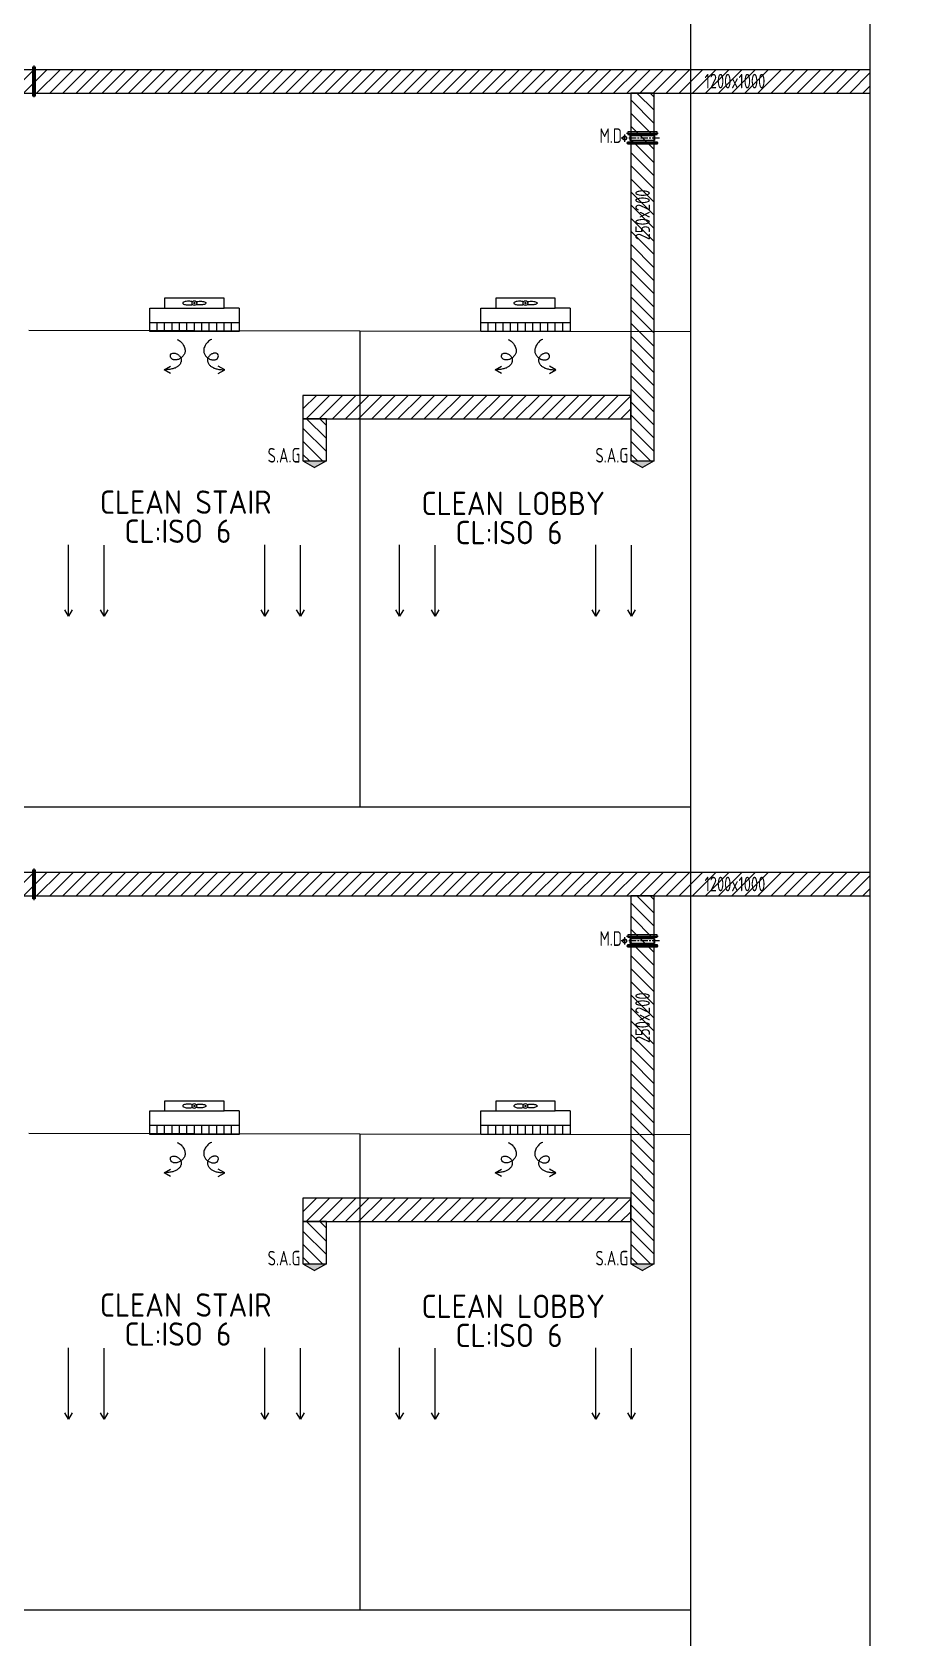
# Model space of a CAD drawing. Header units: millimetres. Extents: x 108 to 3316, y 96 to 2090.
# Drawn here: x 548.1 to 699.1, y 1534.3 to 1809 of the extents above; entities that cross this region are included whole.
import ezdxf
from ezdxf.enums import TextEntityAlignment as Align

# ---------------------------------------------------------------- set-up
doc = ezdxf.new("R2010")
doc.units = ezdxf.units.MM
doc.linetypes.add('CENTER', pattern=[2, 1.25, -0.25, 0.25, -0.25])
for name, color, linetype in [('A-DETL-01', 1, 'Continuous'), ('M-CEQPM-MAU', 22, 'Continuous'), ('M-CMDUCT-LINE', 15, 'Continuous'), ('M-EQPM-TXT', 4, 'Continuous'), ('M-FM-LINE3', 3, 'Continuous'), ('M-HVAC-CMDUCT', 150, 'Continuous'), ('U-EX-TXT', 4, 'Continuous')]:
    doc.layers.add(name, color=color, linetype=linetype)
doc.styles.add('AA-TXT', font='isocp.shx', dxfattribs={"bigfont": 'chineset.shx'})

msp = doc.modelspace()

# ---------------------------------------------------------------- hatches: boundary and pattern name
at = {"layer": 'M-CMDUCT-LINE'}
h = msp.add_hatch(dxfattribs=at)
h.set_pattern_fill('ANSI31', color=256, scale=0.5, style=0)
h.set_pattern_definition([(45, (1261.0104, 1626.1182), (-1.122532, 1.122532), [])])
h.paths.add_polyline_path([(691.61, 1802.57), (377.68, 1802.57), (377.68, 1798.57), (691.61, 1798.57)])
h = msp.add_hatch(dxfattribs=at)
h.set_pattern_fill('ANSI31', color=256, scale=0.5, angle=-90, style=0)
h.set_pattern_definition([(315, (244.6091, 946.1576), (1.122532, 1.122532), [])])
h.paths.add_polyline_path([(650.61, 1798.57), (650.61, 1735.64), (654.61, 1735.64), (654.61, 1798.57)])
h = msp.add_hatch(dxfattribs=at)
h.set_pattern_fill('ANSI31', color=256, scale=0.5, style=0)
h.set_pattern_definition([(45, (1273.4746, 1570.4066), (-1.122532, 1.122532), [])])
h.paths.add_polyline_path([(650.61, 1746.86), (594.5, 1746.86), (594.5, 1742.86), (650.61, 1742.86)])
h = msp.add_hatch(dxfattribs=at)
h.set_pattern_fill('ANSI31', color=256, scale=0.5, angle=-90, style=0)
h.set_pattern_definition([(315, (300.7247, 946.1576), (1.122532, 1.122532), [])])
h.paths.add_polyline_path([(594.5, 1742.86), (594.5, 1735.64), (598.5, 1735.64), (598.5, 1742.86)])
h = msp.add_hatch(dxfattribs=at)
h.set_pattern_fill('ANSI31', color=256, scale=0.5, style=0)
h.set_pattern_definition([(45, (1261.0104, 1488.7578), (-1.122532, 1.122532), [])])
h.paths.add_polyline_path([(691.61, 1665.21), (377.68, 1665.21), (377.68, 1661.21), (691.61, 1661.21)])
h = msp.add_hatch(dxfattribs=at)
h.set_pattern_fill('ANSI31', color=256, scale=0.5, angle=-90, style=0)
h.set_pattern_definition([(315, (244.6091, 808.7972), (1.122532, 1.122532), [])])
h.paths.add_polyline_path([(650.61, 1661.21), (650.61, 1598.28), (654.61, 1598.28), (654.61, 1661.21)])
h = msp.add_hatch(dxfattribs=at)
h.set_pattern_fill('ANSI31', color=256, scale=0.5, style=0)
h.set_pattern_definition([(45, (1273.4746, 1433.0462), (-1.122532, 1.122532), [])])
h.paths.add_polyline_path([(650.61, 1609.5), (594.5, 1609.5), (594.5, 1605.5), (650.61, 1605.5)])
h = msp.add_hatch(dxfattribs=at)
h.set_pattern_fill('ANSI31', color=256, scale=0.5, angle=-90, style=0)
h.set_pattern_definition([(315, (300.7247, 808.7972), (1.122532, 1.122532), [])])
h.paths.add_polyline_path([(594.5, 1605.5), (594.5, 1598.28), (598.5, 1598.28), (598.5, 1605.5)])
at = {"layer": 'M-HVAC-CMDUCT'}
for points in [[(594.5, 1735.64), (598.5, 1735.64), (596.5, 1734.49)], [(650.61, 1735.64), (654.61, 1735.64), (652.61, 1734.49)], [(594.5, 1598.28), (598.5, 1598.28), (596.5, 1597.13)], [(650.61, 1598.28), (654.61, 1598.28), (652.61, 1597.13)]]:
    msp.add_hatch(color=256, dxfattribs=at).paths.add_polyline_path(points)

# ---------------------------------------------------------------- linework, layer by layer
at = {"layer": 'A-DETL-01', "color": 252, "linetype": 'Continuous'}
for p, q in [((604.25, 1757.79), (604.25, 1676.41)), ((604.25, 1620.43), (604.25, 1539.05))]:
    msp.add_line(p, q, dxfattribs=at)
at = {"layer": 'M-CEQPM-MAU', "color": 252, "ltscale": 0.1}
for p, q in [((568.26, 1761.79), (570.81, 1761.79)), ((568.26, 1757.79), (568.26, 1761.79)), ((570.81, 1763.49), (570.81, 1761.79)), ((581.01, 1763.49), (570.81, 1763.49)), ((570.81, 1761.79), (581.01, 1761.79)), ((581.01, 1761.79), (581.01, 1763.49)), ((583.56, 1761.79), (581.01, 1761.79)), ((583.56, 1761.79), (583.56, 1757.79)), ((624.94, 1761.79), (627.49, 1761.79)), ((624.94, 1757.79), (624.94, 1761.79)), ((627.49, 1763.49), (627.49, 1761.79)), ((637.69, 1763.49), (627.49, 1763.49)), ((627.49, 1761.79), (637.69, 1761.79)), ((637.69, 1761.79), (637.69, 1763.49)), ((640.24, 1761.79), (637.69, 1761.79)), ((640.24, 1761.79), (640.24, 1757.79)), ((583.56, 1759.29), (568.26, 1759.29)), ((569.53, 1757.79), (569.53, 1759.29)), ((570.81, 1757.79), (570.81, 1759.29)), ((572.08, 1757.79), (572.08, 1759.29)), ((573.36, 1757.79), (573.36, 1759.29)), ((574.63, 1757.79), (574.63, 1759.29)), ((575.91, 1757.79), (575.91, 1759.29)), ((577.18, 1757.79), (577.18, 1759.29)), ((578.46, 1757.79), (578.46, 1759.29)), ((579.73, 1757.79), (579.73, 1759.29)), ((581.01, 1757.79), (581.01, 1759.29)), ((582.28, 1757.79), (582.28, 1759.29)), ((640.24, 1759.29), (624.94, 1759.29)), ((626.21, 1757.79), (626.21, 1759.29)), ((627.49, 1757.79), (627.49, 1759.29)), ((628.76, 1757.79), (628.76, 1759.29)), ((630.04, 1757.79), (630.04, 1759.29)), ((631.31, 1757.79), (631.31, 1759.29)), ((632.59, 1757.79), (632.59, 1759.29)), ((633.86, 1757.79), (633.86, 1759.29)), ((635.14, 1757.79), (635.14, 1759.29)), ((636.41, 1757.79), (636.41, 1759.29)), ((637.69, 1757.79), (637.69, 1759.29)), ((638.96, 1757.79), (638.96, 1759.29)), ((583.56, 1757.79), (568.26, 1757.79)), ((640.24, 1757.79), (624.94, 1757.79)), ((568.26, 1624.43), (570.81, 1624.43)), ((568.26, 1620.43), (568.26, 1624.43)), ((570.81, 1626.13), (570.81, 1624.43)), ((581.01, 1626.13), (570.81, 1626.13)), ((570.81, 1624.43), (581.01, 1624.43)), ((581.01, 1624.43), (581.01, 1626.13)), ((583.56, 1624.43), (581.01, 1624.43)), ((583.56, 1624.43), (583.56, 1620.43)), ((624.94, 1624.43), (627.49, 1624.43)), ((624.94, 1620.43), (624.94, 1624.43)), ((627.49, 1626.13), (627.49, 1624.43)), ((637.69, 1626.13), (627.49, 1626.13)), ((627.49, 1624.43), (637.69, 1624.43)), ((637.69, 1624.43), (637.69, 1626.13)), ((640.24, 1624.43), (637.69, 1624.43)), ((640.24, 1624.43), (640.24, 1620.43)), ((583.56, 1621.93), (568.26, 1621.93)), ((569.53, 1620.43), (569.53, 1621.93)), ((570.81, 1620.43), (570.81, 1621.93)), ((572.08, 1620.43), (572.08, 1621.93)), ((573.36, 1620.43), (573.36, 1621.93)), ((574.63, 1620.43), (574.63, 1621.93)), ((575.91, 1620.43), (575.91, 1621.93)), ((577.18, 1620.43), (577.18, 1621.93)), ((578.46, 1620.43), (578.46, 1621.93)), ((579.73, 1620.43), (579.73, 1621.93)), ((581.01, 1620.43), (581.01, 1621.93)), ((582.28, 1620.43), (582.28, 1621.93)), ((640.24, 1621.93), (624.94, 1621.93)), ((626.21, 1620.43), (626.21, 1621.93)), ((627.49, 1620.43), (627.49, 1621.93)), ((628.76, 1620.43), (628.76, 1621.93)), ((630.04, 1620.43), (630.04, 1621.93)), ((631.31, 1620.43), (631.31, 1621.93)), ((632.59, 1620.43), (632.59, 1621.93)), ((633.86, 1620.43), (633.86, 1621.93)), ((635.14, 1620.43), (635.14, 1621.93)), ((636.41, 1620.43), (636.41, 1621.93)), ((637.69, 1620.43), (637.69, 1621.93)), ((638.96, 1620.43), (638.96, 1621.93)), ((583.56, 1620.43), (568.26, 1620.43)), ((640.24, 1620.43), (624.94, 1620.43))]:
    msp.add_line(p, q, dxfattribs=at)
for points in [[(575.58, 1762.88, 0.03966), (575.32, 1762.93, 0.032614), (574.91, 1762.96, 0.032614), (574.5, 1762.93, 0.044087), (574.2, 1762.87, 0.086721), (573.96, 1762.74, 0.233651), (573.91, 1762.64, 0.233651), (573.96, 1762.55, 0.086721), (574.2, 1762.42, 0.044087), (574.5, 1762.35, 0.032614), (574.91, 1762.33, 0.032614), (575.32, 1762.35, 0.03966), (575.58, 1762.41)], [(576.23, 1762.88, -0.03966), (576.5, 1762.93, -0.032614), (576.91, 1762.96, -0.032614), (577.32, 1762.93, -0.044087), (577.62, 1762.87, -0.086721), (577.86, 1762.74, -0.233651), (577.91, 1762.64, -0.233651), (577.86, 1762.55, -0.086721), (577.62, 1762.42, -0.044087), (577.32, 1762.35, -0.032614), (576.91, 1762.33, -0.032614), (576.5, 1762.35, -0.03966), (576.23, 1762.41)], [(632.26, 1762.88, 0.03966), (631.99, 1762.93, 0.032614), (631.58, 1762.96, 0.032614), (631.17, 1762.93, 0.044087), (630.88, 1762.87, 0.086721), (630.63, 1762.74, 0.233651), (630.59, 1762.64, 0.233651), (630.63, 1762.55, 0.086721), (630.88, 1762.42, 0.044087), (631.17, 1762.35, 0.032614), (631.58, 1762.33, 0.032614), (631.99, 1762.35, 0.03966), (632.26, 1762.41)], [(632.91, 1762.88, -0.03966), (633.18, 1762.93, -0.032614), (633.59, 1762.96, -0.032614), (634, 1762.93, -0.044087), (634.29, 1762.87, -0.086721), (634.54, 1762.74, -0.233651), (634.59, 1762.64, -0.233651), (634.54, 1762.55, -0.086721), (634.29, 1762.42, -0.044087), (634, 1762.35, -0.032614), (633.59, 1762.33, -0.032614), (633.18, 1762.35, -0.03966), (632.91, 1762.41)], [(575.58, 1625.52, 0.03966), (575.32, 1625.57, 0.032614), (574.91, 1625.6, 0.032614), (574.5, 1625.57, 0.044087), (574.2, 1625.51, 0.086721), (573.96, 1625.38, 0.233651), (573.91, 1625.28, 0.233651), (573.96, 1625.19, 0.086721), (574.2, 1625.06, 0.044087), (574.5, 1624.99, 0.032614), (574.91, 1624.97, 0.032614), (575.32, 1624.99, 0.03966), (575.58, 1625.05)], [(576.23, 1625.52, -0.03966), (576.5, 1625.57, -0.032614), (576.91, 1625.6, -0.032614), (577.32, 1625.57, -0.044087), (577.62, 1625.51, -0.086721), (577.86, 1625.38, -0.233651), (577.91, 1625.28, -0.233651), (577.86, 1625.19, -0.086721), (577.62, 1625.06, -0.044087), (577.32, 1624.99, -0.032614), (576.91, 1624.97, -0.032614), (576.5, 1624.99, -0.03966), (576.23, 1625.05)], [(632.26, 1625.52, 0.03966), (631.99, 1625.57, 0.032614), (631.58, 1625.6, 0.032614), (631.17, 1625.57, 0.044087), (630.88, 1625.51, 0.086721), (630.63, 1625.38, 0.233651), (630.59, 1625.28, 0.233651), (630.63, 1625.19, 0.086721), (630.88, 1625.06, 0.044087), (631.17, 1624.99, 0.032614), (631.58, 1624.97, 0.032614), (631.99, 1624.99, 0.03966), (632.26, 1625.05)], [(632.91, 1625.52, -0.03966), (633.18, 1625.57, -0.032614), (633.59, 1625.6, -0.032614), (634, 1625.57, -0.044087), (634.29, 1625.51, -0.086721), (634.54, 1625.38, -0.233651), (634.59, 1625.28, -0.233651), (634.54, 1625.19, -0.086721), (634.29, 1625.06, -0.044087), (634, 1624.99, -0.032614), (633.59, 1624.97, -0.032614), (633.18, 1624.99, -0.03966), (632.91, 1625.05)]]:
    msp.add_lwpolyline(points, format="xyb", dxfattribs=at)
at = {"layer": 'M-CEQPM-MAU', "color": 252, "ltscale": 0.1, "const_width": 0.2}
for points in [[(575.81, 1762.64, 1), (576.01, 1762.64, 1)], [(632.49, 1762.64, 1), (632.69, 1762.64, 1)], [(575.81, 1625.28, 1), (576.01, 1625.28, 1)], [(632.49, 1625.28, 1), (632.69, 1625.28, 1)]]:
    msp.add_lwpolyline(points, format="xyb", close=True, dxfattribs=at)
at = {"layer": 'M-CEQPM-MAU', "color": 252, "ltscale": 0.1}
for centre in [(575.91, 1762.64), (632.59, 1762.64), (575.91, 1625.28), (632.59, 1625.28)]:
    msp.add_circle(centre, 0.4, dxfattribs=at)
at = {"layer": 'M-FM-LINE3'}
for p, q in [((548.44, 1803.28), (548.44, 1797.86)), ((649.91, 1791.71), (655.32, 1791.71)), ((649.91, 1790.05), (655.32, 1790.05)), ((548.44, 1665.92), (548.44, 1660.5)), ((649.91, 1654.35), (655.32, 1654.35)), ((649.91, 1652.69), (655.32, 1652.69))]:
    msp.add_line(p, q, dxfattribs=at)
at = {"layer": 'M-FM-LINE3', "linetype": 'CENTER'}
for p, q in [((649.57, 1791.51), (649.57, 1790.26)), ((655.53, 1790.88), (648.95, 1790.88)), ((649.57, 1654.15), (649.57, 1652.9)), ((655.53, 1653.52), (648.95, 1653.52))]:
    msp.add_line(p, q, dxfattribs=at)
at = {"layer": 'M-FM-LINE3'}
for points in [[(548.23, 1803.07), (548.65, 1803.07), (548.65, 1798.07), (548.23, 1798.07)], [(650.11, 1791.92), (650.11, 1791.51), (655.11, 1791.51), (655.11, 1791.92)], [(650.53, 1790.46), (650.53, 1791.3), (654.7, 1791.3), (654.7, 1790.46)], [(650.11, 1789.84), (650.11, 1790.26), (655.11, 1790.26), (655.11, 1789.84)], [(548.23, 1665.71), (548.65, 1665.71), (548.65, 1660.71), (548.23, 1660.71)], [(650.11, 1654.56), (650.11, 1654.15), (655.11, 1654.15), (655.11, 1654.56)], [(650.53, 1653.1), (650.53, 1653.94), (654.7, 1653.94), (654.7, 1653.1)], [(650.11, 1652.48), (650.11, 1652.9), (655.11, 1652.9), (655.11, 1652.48)]]:
    msp.add_lwpolyline(points, close=True, dxfattribs=at)
for centre in [(649.57, 1790.88), (649.57, 1653.52)]:
    msp.add_circle(centre, 0.333, dxfattribs=at)
at = {"layer": 'M-HVAC-CMDUCT'}
for p, q in [((594.5, 1735.64), (596.5, 1734.49)), ((598.5, 1735.64), (596.5, 1734.49)), ((650.61, 1735.64), (652.61, 1734.49)), ((654.61, 1735.64), (652.61, 1734.49)), ((594.5, 1598.28), (596.5, 1597.13)), ((598.5, 1598.28), (596.5, 1597.13)), ((650.61, 1598.28), (652.61, 1597.13)), ((654.61, 1598.28), (652.61, 1597.13))]:
    msp.add_line(p, q, dxfattribs=at)
at = {"layer": 'M-HVAC-CMDUCT', "color": 252}
for p, q in [((554.37, 1709.06), (554.37, 1721.29)), ((560.46, 1709.06), (560.46, 1721.23)), ((587.97, 1709.06), (587.97, 1721.29)), ((594.05, 1709.06), (594.05, 1721.23)), ((611.05, 1709.06), (611.05, 1721.29)), ((617.14, 1709.06), (617.14, 1721.23)), ((644.64, 1709.06), (644.64, 1721.29)), ((650.73, 1709.06), (650.73, 1721.23)), ((554.37, 1571.7), (554.37, 1583.93)), ((560.46, 1571.7), (560.46, 1583.87)), ((587.97, 1571.7), (587.97, 1583.93)), ((594.05, 1571.7), (594.05, 1583.87)), ((611.05, 1571.7), (611.05, 1583.93)), ((617.14, 1571.7), (617.14, 1583.87)), ((644.64, 1571.7), (644.64, 1583.93)), ((650.73, 1571.7), (650.73, 1583.87))]:
    msp.add_line(p, q, dxfattribs=at)
at = {"layer": 'M-HVAC-CMDUCT'}
msp.add_lwpolyline([(710.4, 2077.29), (710.4, 1198.5), (691.61, 1198.5), (691.61, 2077.29)], dxfattribs=at)
at = {"layer": 'M-HVAC-CMDUCT', "color": 252}
for points in [[(660.92, 1676.41), (660.92, 1813.77)], [(547.57, 1758.01), (660.92, 1757.79)], [(555.01, 1710.17), (554.37, 1709.06), (553.74, 1710.17)], [(561.1, 1710.17), (560.46, 1709.06), (559.82, 1710.17)], [(588.6, 1710.17), (587.97, 1709.06), (587.33, 1710.17)], [(594.69, 1710.17), (594.05, 1709.06), (593.41, 1710.17)], [(611.69, 1710.17), (611.05, 1709.06), (610.41, 1710.17)], [(617.77, 1710.17), (617.14, 1709.06), (616.5, 1710.17)], [(645.28, 1710.17), (644.64, 1709.06), (644.01, 1710.17)], [(651.37, 1710.17), (650.73, 1709.06), (650.09, 1710.17)], [(660.92, 1676.41), (309.55, 1676.41)], [(660.92, 1539.05), (660.92, 1676.41)], [(547.57, 1620.65), (660.92, 1620.43)], [(555.01, 1572.81), (554.37, 1571.7), (553.74, 1572.81)], [(561.1, 1572.81), (560.46, 1571.7), (559.82, 1572.81)], [(588.6, 1572.81), (587.97, 1571.7), (587.33, 1572.81)], [(594.69, 1572.81), (594.05, 1571.7), (593.41, 1572.81)], [(611.69, 1572.81), (611.05, 1571.7), (610.41, 1572.81)], [(617.77, 1572.81), (617.14, 1571.7), (616.5, 1572.81)], [(645.28, 1572.81), (644.64, 1571.7), (644.01, 1572.81)], [(651.37, 1572.81), (650.73, 1571.7), (650.09, 1572.81)], [(660.92, 1539.05), (309.55, 1539.05)], [(660.92, 1401.69), (660.92, 1539.05)]]:
    msp.add_lwpolyline(points, dxfattribs=at)
at = {"layer": 'M-HVAC-CMDUCT'}
for points in [[(691.61, 1802.57), (377.68, 1802.57), (377.68, 1798.57), (691.61, 1798.57)], [(650.61, 1798.57), (650.61, 1735.64), (654.61, 1735.64), (654.61, 1798.57)], [(650.61, 1746.86), (594.5, 1746.86), (594.5, 1742.86), (650.61, 1742.86)], [(594.5, 1742.86), (594.5, 1735.64), (598.5, 1735.64), (598.5, 1742.86)], [(691.61, 1665.21), (377.68, 1665.21), (377.68, 1661.21), (691.61, 1661.21)], [(650.61, 1661.21), (650.61, 1598.28), (654.61, 1598.28), (654.61, 1661.21)], [(650.61, 1609.5), (594.5, 1609.5), (594.5, 1605.5), (650.61, 1605.5)], [(594.5, 1605.5), (594.5, 1598.28), (598.5, 1598.28), (598.5, 1605.5)]]:
    msp.add_lwpolyline(points, close=True, dxfattribs=at)
at = {"layer": 'M-HVAC-CMDUCT', "color": 252, "ltscale": 0.1}
for points in [[(572.95, 1756.42, -0.140241), (573.63, 1755.97, -0.038232), (573.87, 1755.71), (573.93, 1755.62), (574.05, 1755.41), (574.15, 1755.23), (574.22, 1755.06), (574.27, 1754.89), (574.3, 1754.74), (574.32, 1754.6), (574.33, 1754.46), (574.32, 1754.32), (574.29, 1754.2), (574.26, 1754.07), (574.21, 1753.95), (574.14, 1753.84), (574.07, 1753.72), (573.98, 1753.61), (573.89, 1753.5), (573.78, 1753.4), (573.67, 1753.3), (573.55, 1753.22), (573.43, 1753.14), (573.3, 1753.07), (573.17, 1753.02), (573.04, 1752.97), (572.92, 1752.94), (572.79, 1752.92), (572.67, 1752.91), (572.55, 1752.91), (572.45, 1752.92), (572.35, 1752.94), (572.26, 1752.97), (572.18, 1753.01), (572.11, 1753.05, -0.282011), (571.81, 1753.63, -0.222152), (571.95, 1753.95, -0.123311), (572.21, 1754.06), (572.31, 1754.07), (572.41, 1754.07), (572.51, 1754.07), (572.62, 1754.05), (572.72, 1754.03), (572.82, 1753.99), (572.92, 1753.95), (573.01, 1753.9), (573.1, 1753.84), (573.18, 1753.78), (573.26, 1753.71), (573.33, 1753.64), (573.4, 1753.57), (573.46, 1753.49), (573.51, 1753.42), (573.56, 1753.34), (573.59, 1753.25), (573.62, 1753.17), (573.64, 1753.08), (573.66, 1752.99), (573.66, 1752.9), (573.66, 1752.8), (573.65, 1752.7), (573.63, 1752.6), (573.6, 1752.51), (573.56, 1752.41), (573.51, 1752.31), (573.45, 1752.22), (573.39, 1752.13), (573.31, 1752.04), (573.23, 1751.96), (573.14, 1751.88), (573.04, 1751.8), (572.94, 1751.73), (572.83, 1751.66), (572.71, 1751.6), (572.6, 1751.54), (572.47, 1751.49), (572.34, 1751.44), (572.2, 1751.4), (572.05, 1751.37), (571.9, 1751.33), (571.73, 1751.3), (571.54, 1751.28), (571.34, 1751.26), (571.14, 1751.24), (570.93, 1751.23), (570.72, 1751.21)], [(578.87, 1756.42, 0.140241), (578.2, 1755.97, 0.038232), (577.96, 1755.71), (577.89, 1755.62), (577.77, 1755.41), (577.67, 1755.23), (577.6, 1755.06), (577.55, 1754.89), (577.52, 1754.74), (577.5, 1754.6), (577.5, 1754.46), (577.51, 1754.32), (577.53, 1754.2), (577.57, 1754.07), (577.62, 1753.95), (577.68, 1753.84), (577.75, 1753.72), (577.84, 1753.61), (577.94, 1753.5), (578.04, 1753.4), (578.15, 1753.3), (578.27, 1753.22), (578.39, 1753.14), (578.52, 1753.07), (578.65, 1753.02), (578.78, 1752.97), (578.91, 1752.94), (579.03, 1752.92), (579.15, 1752.91), (579.27, 1752.91), (579.38, 1752.92), (579.48, 1752.94), (579.56, 1752.97), (579.64, 1753.01), (579.71, 1753.05, 0.282011), (580.01, 1753.63, 0.222152), (579.88, 1753.95, 0.123311), (579.61, 1754.06), (579.52, 1754.07), (579.41, 1754.07), (579.31, 1754.07), (579.2, 1754.05), (579.1, 1754.03), (579, 1753.99), (578.9, 1753.95), (578.81, 1753.9), (578.72, 1753.84), (578.64, 1753.78), (578.56, 1753.71), (578.49, 1753.64), (578.42, 1753.57), (578.36, 1753.49), (578.31, 1753.42), (578.27, 1753.34), (578.23, 1753.25), (578.2, 1753.17), (578.18, 1753.08), (578.17, 1752.99), (578.16, 1752.9), (578.16, 1752.8), (578.18, 1752.7), (578.2, 1752.6), (578.23, 1752.51), (578.26, 1752.41), (578.31, 1752.31), (578.37, 1752.22), (578.43, 1752.13), (578.51, 1752.04), (578.59, 1751.96), (578.68, 1751.88), (578.78, 1751.8), (578.88, 1751.73), (578.99, 1751.66), (579.11, 1751.6), (579.23, 1751.54), (579.35, 1751.49), (579.48, 1751.44), (579.62, 1751.4), (579.77, 1751.37), (579.93, 1751.33), (580.1, 1751.3), (580.28, 1751.28), (580.48, 1751.26), (580.69, 1751.24), (580.9, 1751.23), (581.11, 1751.21)], [(629.63, 1756.42, -0.140241), (630.3, 1755.97, -0.038232), (630.54, 1755.71), (630.61, 1755.62), (630.73, 1755.41), (630.83, 1755.23), (630.9, 1755.06), (630.95, 1754.89), (630.98, 1754.74), (631, 1754.6), (631, 1754.46), (630.99, 1754.32), (630.97, 1754.2), (630.93, 1754.07), (630.88, 1753.95), (630.82, 1753.84), (630.75, 1753.72), (630.66, 1753.61), (630.56, 1753.5), (630.46, 1753.4), (630.35, 1753.3), (630.23, 1753.22), (630.11, 1753.14), (629.98, 1753.07), (629.85, 1753.02), (629.72, 1752.97), (629.59, 1752.94), (629.47, 1752.92), (629.35, 1752.91), (629.23, 1752.91), (629.12, 1752.92), (629.03, 1752.94), (628.94, 1752.97), (628.86, 1753.01), (628.79, 1753.05, -0.282011), (628.49, 1753.63, -0.222152), (628.62, 1753.95, -0.123311), (628.89, 1754.06), (628.98, 1754.07), (629.09, 1754.07), (629.19, 1754.07), (629.3, 1754.05), (629.4, 1754.03), (629.5, 1753.99), (629.6, 1753.95), (629.69, 1753.9), (629.78, 1753.84), (629.86, 1753.78), (629.94, 1753.71), (630.01, 1753.64), (630.08, 1753.57), (630.14, 1753.49), (630.19, 1753.42), (630.23, 1753.34), (630.27, 1753.25), (630.3, 1753.17), (630.32, 1753.08), (630.33, 1752.99), (630.34, 1752.9), (630.34, 1752.8), (630.32, 1752.7), (630.3, 1752.6), (630.28, 1752.51), (630.24, 1752.41), (630.19, 1752.31), (630.13, 1752.22), (630.07, 1752.13), (629.99, 1752.04), (629.91, 1751.96), (629.82, 1751.88), (629.72, 1751.8), (629.62, 1751.73), (629.51, 1751.66), (629.39, 1751.6), (629.27, 1751.54), (629.15, 1751.49), (629.02, 1751.44), (628.88, 1751.4), (628.73, 1751.37), (628.57, 1751.33), (628.4, 1751.3), (628.22, 1751.28), (628.02, 1751.26), (627.81, 1751.24), (627.6, 1751.23), (627.39, 1751.21)], [(635.55, 1756.42, 0.140241), (634.87, 1755.97, 0.038232), (634.63, 1755.71), (634.57, 1755.62), (634.45, 1755.41), (634.35, 1755.23), (634.28, 1755.06), (634.23, 1754.89), (634.2, 1754.74), (634.18, 1754.6), (634.17, 1754.46), (634.18, 1754.32), (634.21, 1754.2), (634.24, 1754.07), (634.29, 1753.95), (634.36, 1753.84), (634.43, 1753.72), (634.52, 1753.61), (634.61, 1753.5), (634.72, 1753.4), (634.83, 1753.3), (634.95, 1753.22), (635.07, 1753.14), (635.2, 1753.07), (635.33, 1753.02), (635.46, 1752.97), (635.58, 1752.94), (635.71, 1752.92), (635.83, 1752.91), (635.95, 1752.91), (636.05, 1752.92), (636.15, 1752.94), (636.24, 1752.97), (636.32, 1753.01), (636.39, 1753.05, 0.282011), (636.69, 1753.63, 0.222152), (636.55, 1753.95, 0.123311), (636.29, 1754.06), (636.19, 1754.07), (636.09, 1754.07), (635.99, 1754.07), (635.88, 1754.05), (635.78, 1754.03), (635.68, 1753.99), (635.58, 1753.95), (635.49, 1753.9), (635.4, 1753.84), (635.32, 1753.78), (635.24, 1753.71), (635.17, 1753.64), (635.1, 1753.57), (635.04, 1753.49), (634.99, 1753.42), (634.95, 1753.34), (634.91, 1753.25), (634.88, 1753.17), (634.86, 1753.08), (634.84, 1752.99), (634.84, 1752.9), (634.84, 1752.8), (634.85, 1752.7), (634.87, 1752.6), (634.9, 1752.51), (634.94, 1752.41), (634.99, 1752.31), (635.05, 1752.22), (635.11, 1752.13), (635.19, 1752.04), (635.27, 1751.96), (635.36, 1751.88), (635.46, 1751.8), (635.56, 1751.73), (635.67, 1751.66), (635.79, 1751.6), (635.9, 1751.54), (636.03, 1751.49), (636.16, 1751.44), (636.3, 1751.4), (636.45, 1751.37), (636.6, 1751.33), (636.78, 1751.3), (636.96, 1751.28), (637.16, 1751.26), (637.36, 1751.24), (637.57, 1751.23), (637.78, 1751.21)], [(572.95, 1619.06, -0.140241), (573.63, 1618.61, -0.038232), (573.87, 1618.35), (573.93, 1618.26), (574.05, 1618.05), (574.15, 1617.87), (574.22, 1617.7), (574.27, 1617.53), (574.3, 1617.38), (574.32, 1617.24), (574.33, 1617.1), (574.32, 1616.96), (574.29, 1616.84), (574.26, 1616.71), (574.21, 1616.59), (574.14, 1616.48), (574.07, 1616.36), (573.98, 1616.25), (573.89, 1616.14), (573.78, 1616.04), (573.67, 1615.94), (573.55, 1615.86), (573.43, 1615.78), (573.3, 1615.71), (573.17, 1615.66), (573.04, 1615.61), (572.92, 1615.58), (572.79, 1615.56), (572.67, 1615.55), (572.55, 1615.55), (572.45, 1615.56), (572.35, 1615.58), (572.26, 1615.61), (572.18, 1615.65), (572.11, 1615.69, -0.282011), (571.81, 1616.27, -0.222152), (571.95, 1616.59, -0.123311), (572.21, 1616.7), (572.31, 1616.71), (572.41, 1616.71), (572.51, 1616.71), (572.62, 1616.69), (572.72, 1616.66), (572.82, 1616.63), (572.92, 1616.59), (573.01, 1616.54), (573.1, 1616.48), (573.18, 1616.42), (573.26, 1616.35), (573.33, 1616.28), (573.4, 1616.21), (573.46, 1616.13), (573.51, 1616.06), (573.56, 1615.98), (573.59, 1615.89), (573.62, 1615.81), (573.64, 1615.72), (573.66, 1615.63), (573.66, 1615.54), (573.66, 1615.44), (573.65, 1615.34), (573.63, 1615.24), (573.6, 1615.15), (573.56, 1615.05), (573.51, 1614.95), (573.45, 1614.86), (573.39, 1614.77), (573.31, 1614.68), (573.23, 1614.6), (573.14, 1614.52), (573.04, 1614.44), (572.94, 1614.37), (572.83, 1614.3), (572.71, 1614.24), (572.6, 1614.18), (572.47, 1614.13), (572.34, 1614.08), (572.2, 1614.04), (572.05, 1614.01), (571.9, 1613.97), (571.73, 1613.94), (571.54, 1613.92), (571.34, 1613.9), (571.14, 1613.88), (570.93, 1613.87), (570.72, 1613.85)], [(578.87, 1619.06, 0.140241), (578.2, 1618.61, 0.038232), (577.96, 1618.35), (577.89, 1618.26), (577.77, 1618.05), (577.67, 1617.87), (577.6, 1617.7), (577.55, 1617.53), (577.52, 1617.38), (577.5, 1617.24), (577.5, 1617.1), (577.51, 1616.96), (577.53, 1616.84), (577.57, 1616.71), (577.62, 1616.59), (577.68, 1616.48), (577.75, 1616.36), (577.84, 1616.25), (577.94, 1616.14), (578.04, 1616.04), (578.15, 1615.94), (578.27, 1615.86), (578.39, 1615.78), (578.52, 1615.71), (578.65, 1615.66), (578.78, 1615.61), (578.91, 1615.58), (579.03, 1615.56), (579.15, 1615.55), (579.27, 1615.55), (579.38, 1615.56), (579.48, 1615.58), (579.56, 1615.61), (579.64, 1615.65), (579.71, 1615.69, 0.282011), (580.01, 1616.27, 0.222152), (579.88, 1616.59, 0.123311), (579.61, 1616.7), (579.52, 1616.71), (579.41, 1616.71), (579.31, 1616.71), (579.2, 1616.69), (579.1, 1616.66), (579, 1616.63), (578.9, 1616.59), (578.81, 1616.54), (578.72, 1616.48), (578.64, 1616.42), (578.56, 1616.35), (578.49, 1616.28), (578.42, 1616.21), (578.36, 1616.13), (578.31, 1616.06), (578.27, 1615.98), (578.23, 1615.89), (578.2, 1615.81), (578.18, 1615.72), (578.17, 1615.63), (578.16, 1615.54), (578.16, 1615.44), (578.18, 1615.34), (578.2, 1615.24), (578.23, 1615.15), (578.26, 1615.05), (578.31, 1614.95), (578.37, 1614.86), (578.43, 1614.77), (578.51, 1614.68), (578.59, 1614.6), (578.68, 1614.52), (578.78, 1614.44), (578.88, 1614.37), (578.99, 1614.3), (579.11, 1614.24), (579.23, 1614.18), (579.35, 1614.13), (579.48, 1614.08), (579.62, 1614.04), (579.77, 1614.01), (579.93, 1613.97), (580.1, 1613.94), (580.28, 1613.92), (580.48, 1613.9), (580.69, 1613.88), (580.9, 1613.87), (581.11, 1613.85)], [(629.63, 1619.06, -0.140241), (630.3, 1618.61, -0.038232), (630.54, 1618.35), (630.61, 1618.26), (630.73, 1618.05), (630.83, 1617.87), (630.9, 1617.7), (630.95, 1617.53), (630.98, 1617.38), (631, 1617.24), (631, 1617.1), (630.99, 1616.96), (630.97, 1616.84), (630.93, 1616.71), (630.88, 1616.59), (630.82, 1616.48), (630.75, 1616.36), (630.66, 1616.25), (630.56, 1616.14), (630.46, 1616.04), (630.35, 1615.94), (630.23, 1615.86), (630.11, 1615.78), (629.98, 1615.71), (629.85, 1615.66), (629.72, 1615.61), (629.59, 1615.58), (629.47, 1615.56), (629.35, 1615.55), (629.23, 1615.55), (629.12, 1615.56), (629.03, 1615.58), (628.94, 1615.61), (628.86, 1615.65), (628.79, 1615.69, -0.282011), (628.49, 1616.27, -0.222152), (628.62, 1616.59, -0.123311), (628.89, 1616.7), (628.98, 1616.71), (629.09, 1616.71), (629.19, 1616.71), (629.3, 1616.69), (629.4, 1616.66), (629.5, 1616.63), (629.6, 1616.59), (629.69, 1616.54), (629.78, 1616.48), (629.86, 1616.42), (629.94, 1616.35), (630.01, 1616.28), (630.08, 1616.21), (630.14, 1616.13), (630.19, 1616.06), (630.23, 1615.98), (630.27, 1615.89), (630.3, 1615.81), (630.32, 1615.72), (630.33, 1615.63), (630.34, 1615.54), (630.34, 1615.44), (630.32, 1615.34), (630.3, 1615.24), (630.28, 1615.15), (630.24, 1615.05), (630.19, 1614.95), (630.13, 1614.86), (630.07, 1614.77), (629.99, 1614.68), (629.91, 1614.6), (629.82, 1614.52), (629.72, 1614.44), (629.62, 1614.37), (629.51, 1614.3), (629.39, 1614.24), (629.27, 1614.18), (629.15, 1614.13), (629.02, 1614.08), (628.88, 1614.04), (628.73, 1614.01), (628.57, 1613.97), (628.4, 1613.94), (628.22, 1613.92), (628.02, 1613.9), (627.81, 1613.88), (627.6, 1613.87), (627.39, 1613.85)], [(635.55, 1619.06, 0.140241), (634.87, 1618.61, 0.038232), (634.63, 1618.35), (634.57, 1618.26), (634.45, 1618.05), (634.35, 1617.87), (634.28, 1617.7), (634.23, 1617.53), (634.2, 1617.38), (634.18, 1617.24), (634.17, 1617.1), (634.18, 1616.96), (634.21, 1616.84), (634.24, 1616.71), (634.29, 1616.59), (634.36, 1616.48), (634.43, 1616.36), (634.52, 1616.25), (634.61, 1616.14), (634.72, 1616.04), (634.83, 1615.94), (634.95, 1615.86), (635.07, 1615.78), (635.2, 1615.71), (635.33, 1615.66), (635.46, 1615.61), (635.58, 1615.58), (635.71, 1615.56), (635.83, 1615.55), (635.95, 1615.55), (636.05, 1615.56), (636.15, 1615.58), (636.24, 1615.61), (636.32, 1615.65), (636.39, 1615.69, 0.282011), (636.69, 1616.27, 0.222152), (636.55, 1616.59, 0.123311), (636.29, 1616.7), (636.19, 1616.71), (636.09, 1616.71), (635.99, 1616.71), (635.88, 1616.69), (635.78, 1616.66), (635.68, 1616.63), (635.58, 1616.59), (635.49, 1616.54), (635.4, 1616.48), (635.32, 1616.42), (635.24, 1616.35), (635.17, 1616.28), (635.1, 1616.21), (635.04, 1616.13), (634.99, 1616.06), (634.95, 1615.98), (634.91, 1615.89), (634.88, 1615.81), (634.86, 1615.72), (634.84, 1615.63), (634.84, 1615.54), (634.84, 1615.44), (634.85, 1615.34), (634.87, 1615.24), (634.9, 1615.15), (634.94, 1615.05), (634.99, 1614.95), (635.05, 1614.86), (635.11, 1614.77), (635.19, 1614.68), (635.27, 1614.6), (635.36, 1614.52), (635.46, 1614.44), (635.56, 1614.37), (635.67, 1614.3), (635.79, 1614.24), (635.9, 1614.18), (636.03, 1614.13), (636.16, 1614.08), (636.3, 1614.04), (636.45, 1614.01), (636.6, 1613.97), (636.78, 1613.94), (636.96, 1613.92), (637.16, 1613.9), (637.36, 1613.88), (637.57, 1613.87), (637.78, 1613.85)]]:
    msp.add_lwpolyline(points, format="xyb", dxfattribs=at)
for points in [[(571.82, 1750.58), (570.72, 1751.21), (571.82, 1751.85)], [(580, 1750.58), (581.11, 1751.21), (580, 1751.85)], [(628.5, 1750.58), (627.39, 1751.21), (628.5, 1751.85)], [(636.68, 1750.58), (637.78, 1751.21), (636.68, 1751.85)], [(571.82, 1613.22), (570.72, 1613.85), (571.82, 1614.49)], [(580, 1613.22), (581.11, 1613.85), (580, 1614.49)], [(628.5, 1613.22), (627.39, 1613.85), (628.5, 1614.49)], [(636.68, 1613.22), (637.78, 1613.85), (636.68, 1614.49)]]:
    msp.add_lwpolyline(points, dxfattribs=at)

# ---------------------------------------------------------------- texts
at = {"layer": 'M-EQPM-TXT', "color": 3, "style": 'AA-TXT'}
for s, p in [('CLEAN STAIR', (559.73, 1728.59)), ('CLEAN LOBBY', (614.8, 1728.37)), ('CL:ISO 6', (563.93, 1723.62)), ('CL:ISO 6', (620.61, 1723.39)), ('CLEAN STAIR', (559.73, 1591.23)), ('CLEAN LOBBY', (614.8, 1591.01)), ('CL:ISO 6', (563.93, 1586.26)), ('CL:ISO 6', (620.61, 1586.03))]:
    msp.add_text(s, height=4, dxfattribs=at).set_placement(p, align=Align.MIDDLE_LEFT)
at = {"layer": 'U-EX-TXT', "style": 'AA-TXT', "width": 0.8}
for s, p in [('1200x1000', (668.45, 1800.62)), ('M.D', (647.18, 1791.29)), ('S.A.G', (591.26, 1736.61)), ('S.A.G', (647.38, 1736.61)), ('1200x1000', (668.45, 1663.26)), ('M.D', (647.18, 1653.93)), ('S.A.G', (591.26, 1599.25)), ('S.A.G', (647.38, 1599.25))]:
    msp.add_text(s, height=2.5, dxfattribs=at).set_placement(p, align=Align.MIDDLE_CENTER)
for p in [(652.64, 1777.74), (652.64, 1640.38)]:
    msp.add_text('250x200', height=2.5, rotation=90, dxfattribs=at).set_placement(p, align=Align.MIDDLE_CENTER)

doc.saveas('drawing.dxf')
